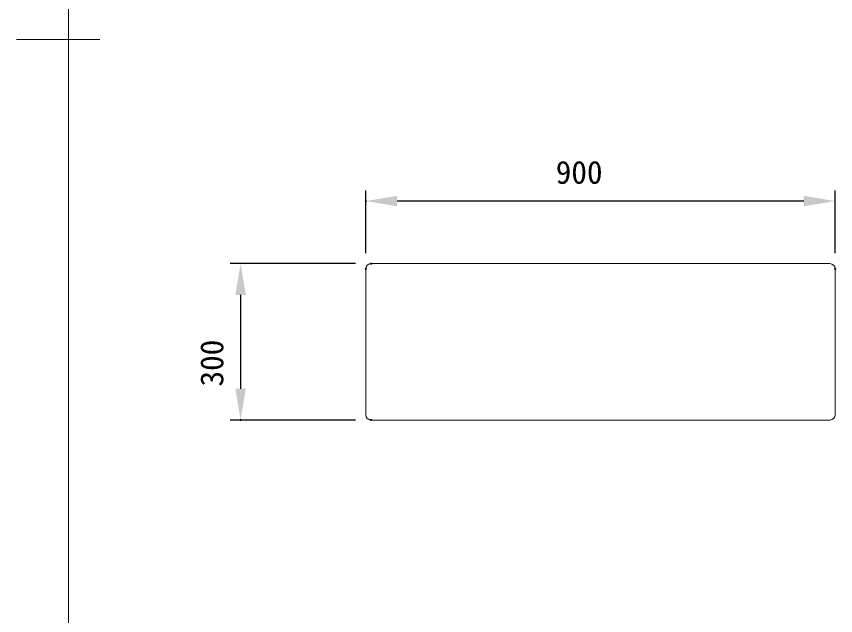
# Model space of a CAD drawing. Units: millimetres, scale not verified. Extents: x -203 to 203, y -143 to 143.
# Drawn here: x -203 to -124.5, y -55.3 to 2.2 of the extents above; entities that cross this region are included whole.
import ezdxf
from ezdxf.enums import TextEntityAlignment as Align

# ---------------------------------------------------------------- set-up
doc = ezdxf.new("R2010")
doc.units = ezdxf.units.MM
doc.header["$LTSCALE"] = 0.5
doc.header["$PDMODE"] = 32
doc.header["$PDSIZE"] = 0.1
for name, color, linetype, lineweight in [('0-1_DIMENSION_LINES$02_DIMENSI', 7, 'Continuous', 25), ('0-3_DIMENSION_LINES$03_LINES', 7, 'Continuous', 18), ('0-7_図面_FORMAT$01_WAKU$OUT_LINE', 6, 'Continuous', 18)]:
    doc.layers.add(name, color=color, linetype=linetype, lineweight=lineweight)
doc.layers.add('0-2_DEFPOINTS', color=7, linetype='Continuous')
doc.styles.add('ＭＳ ゴシック', font='')
doc.styles.get('ＭＳ ゴシック').set_extended_font_data('MS Gothic')

# ---------------------------------------------------------------- blocks, each defined once
blk = doc.blocks.new('D16')
at = {"layer": '0-1_DIMENSION_LINES$02_DIMENSI'}
for p, q in [((79, 254), (55, 254)), ((57, 248), (57, 230)), ((79, 224), (55, 224))]:
    blk.add_line(p, q, dxfattribs=at)
for points in [[(58, 248), (56, 248), (57, 254)], [(56, 230), (58, 230), (57, 224)]]:
    blk.add_solid(points, dxfattribs=at)
at = {"layer": '0-2_DEFPOINTS'}
for p in [(82, 254), (57, 224), (82, 224)]:
    blk.add_point(p, dxfattribs=at)
at = {"layer": '0-1_DIMENSION_LINES$02_DIMENSI', "style": 'ＭＳ ゴシック'}
blk.add_text('300', height=4.399, rotation=90, dxfattribs=at).set_placement((55, 230.429), align=Align.BOTTOM_LEFT)
blk = doc.blocks.new('D17')
at = {"layer": '0-1_DIMENSION_LINES$02_DIMENSI'}
for p, q in [((81, 256), (81, 268)), ((171, 256), (171, 268)), ((165, 266), (87, 266))]:
    blk.add_line(p, q, dxfattribs=at)
for points in [[(87, 267), (87, 265), (81, 266)], [(165, 265), (165, 267), (171, 266)]]:
    blk.add_solid(points, dxfattribs=at)
at = {"layer": '0-2_DEFPOINTS'}
for p in [(81, 266), (81, 253), (171, 253)]:
    blk.add_point(p, dxfattribs=at)
at = {"layer": '0-1_DIMENSION_LINES$02_DIMENSI', "style": 'ＭＳ ゴシック'}
blk.add_text('900', height=4.399, dxfattribs=at).set_placement((117.429, 268), align=Align.BOTTOM_LEFT)

msp = doc.modelspace()

# ---------------------------------------------------------------- linework, layer by layer
at = {"layer": '0-3_DIMENSION_LINES$03_LINES'}
for p, q in [((-169, -21.5), (-125, -21.5)), ((-169.5, -36), (-169.5, -22)), ((-124.5, -22), (-124.5, -36)), ((-125, -36.5), (-169, -36.5))]:
    msp.add_line(p, q, dxfattribs=at)
for centre, start, end in [((-169, -22), 90, 180), ((-125, -22), 0, 90), ((-169, -36), 180, 270), ((-125, -36), 270, 0)]:
    msp.add_arc(centre, 0.5, start, end, dxfattribs=at)
at = {"layer": '0-7_図面_FORMAT$01_WAKU$OUT_LINE'}
for p, q in [((-198, 138), (-198, -138)), ((-195, 0), (-203, 0))]:
    msp.add_line(p, q, dxfattribs=at)

# ---------------------------------------------------------------- block references
at = {"layer": '0-1_DIMENSION_LINES$02_DIMENSI', "xscale": 0.5, "yscale": 0.5}
for name in ['D17', 'D16']:
    msp.add_blockref(name, (-210, -148.5), dxfattribs=at)

doc.saveas('drawing.dxf')
